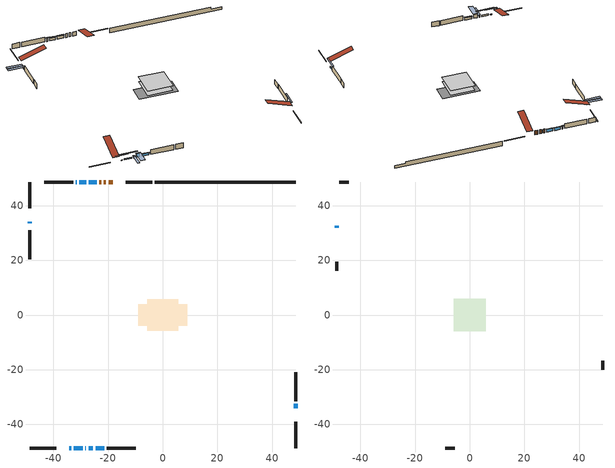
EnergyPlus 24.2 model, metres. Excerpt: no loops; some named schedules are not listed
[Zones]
conditioned space
 floor adiabatic (AdiabaticFloorConstruction): -5.69,-5.69 -5.69,5.69 5.69,5.69 5.69,-5.69 z0.61
 floor foundation (Slab1 construction): -8.92,-3.96 -8.92,3.96 8.92,3.96 8.92,-3.96 z-1.58
 wall outside (RimJoist1 construction): -3.83,48.61 -13.49,48.61 / -48.61,-48.61 -38.95,-48.61 / -48.61,48.61 -48.61,38.95 / 48.61,-48.61 48.61,-38.95 z0.61:0.91
 wall outside (AdiabaticWallConstruction 1): -18.36,48.61 -19.83,48.61 / -20.75,48.61 -21.63,48.61 / -22.55,48.61 -23.15,48.61 z0.61:2.64
 wall outside (AdiabaticWallConstruction): -48.61,34.09 -48.61,33.47 z0.61:1.53; 48.61,-34.08 48.61,-32.46 z0.61:1.27; -34.09,-48.61 -33.47,-48.61 z0.61:0.94; -32.54,-48.61 -29.29,-48.61 z0.61:1.32; -24.08,48.61 -26.98,48.61 z0.61:2.13; -27.9,48.61 -30.57,48.61 z0.61:2; -31.5,48.61 -31.85,48.61 z0.61:2.29; -28.36,-48.61 -28.05,-48.61 z0.61:1.47; -27.13,-48.61 -25.5,-48.61 z0.61:2.64; -24.57,-48.61 -21.31,-48.61 z0.61:1.75
 wall outside (Wall1 construction): -32.78,48.61 -43.34,48.61 / -20.38,-48.61 -9.82,-48.61 / -48.61,31.01 -48.61,20.45 / 48.61,-31.53 48.61,-20.97 z0.61:3.05
 wall foundation (FoundationWall1 construction): -2.9,48.61,-1.58 -2.9,48.61,0.61 43.46,48.61,0.61 43.46,48.61,-0.32 48.61,48.61,-0.32 48.61,48.61,-1.58
 window (WindowConstruction 6): -48.61,34.08 -48.61,33.47 z0.61:1.52
 window (WindowConstruction 7): 48.61,-34.08 48.61,-32.46 z0.61:1.27
 window (WindowConstruction 8): -34.08,-48.61 -33.47,-48.61 z0.61:0.93
 window (WindowConstruction 9): -32.54,-48.61 -29.29,-48.61 z0.61:1.32
 window (WindowConstruction): -24.08,48.61 -26.98,48.61 z0.61:2.13
 window (WindowConstruction 1): -27.9,48.61 -30.57,48.61 z0.61:2
 window (WindowConstruction 2): -31.5,48.61 -31.85,48.61 z0.61:2.29
 window (WindowConstruction 3): -28.36,-48.61 -28.06,-48.61 z0.61:1.47
 window (WindowConstruction 4): -27.13,-48.61 -25.5,-48.61 z0.61:2.64
 window (WindowConstruction 5): -24.57,-48.61 -21.31,-48.61 z0.61:1.75
 door (Door): -18.36,48.61 -19.82,48.61 z0.61:2.64
 door (Door 1): -20.75,48.61 -21.62,48.61 z0.61:2.64
 door (Door 2): -22.55,48.61 -23.15,48.61 z0.61:2.64
 ceiling adiabatic (AdiabaticFloorConstruction): 5.69,-5.69 5.69,5.69 -5.69,5.69 -5.69,-5.69 z0.61
attic - vented
 floor to conditioned space (Floor1 construction Reversed): -5.86,-5.86 -5.86,5.86 5.86,5.86 5.86,-5.86 z3.05
 wall outside (AdiabaticWallConstruction): -48.61,32.55 -48.61,31.93 z0.61:1.53
 wall outside (Wall2 construction): -44.27,48.61 -47.68,48.61 / -8.89,-48.61 -5.48,-48.61 / -48.61,19.52 -48.61,16.11 / 48.61,-20.05 48.61,-16.63 z0.61:3.05
 window (WindowConstruction 10): -48.61,32.55 -48.61,31.94 z0.61:1.52
 roof outside (Roof1 construction): -17.43,48.61,3.05 -17.43,37.19,6.85 -14.42,37.19,6.85 -14.42,48.61,3.05; -35.01,-48.61,3.05 -35.01,-37.19,6.85 -38.02,-37.19,6.85 -38.02,-48.61,3.05; -48.61,35.01,3.05 -37.19,35.01,6.85 -37.19,38.02,6.85 -48.61,38.02,3.05; 48.61,-35.01,3.05 37.19,-35.01,6.85 37.19,-38.02,6.85 48.61,-38.02,3.05
shading: -48.61,31.64 -48.61,32.84 -55.93,32.84 -55.93,31.64 z1.82; -48.61,33.18 -48.61,34.38 -55.93,34.38 -55.93,33.18 z1.82; 48.61,-29.82 48.61,-36.72 49.02,-36.72 49.02,-29.82 z3.91; -30.83,-48.61 -36.72,-48.61 -36.72,-49.02 -30.83,-49.02 z3.57; -26.65,-48.61 -35.18,-48.61 -35.18,-49.02 -26.65,-49.02 z3.96; -27.18,48.61 -23.88,48.61 -23.88,49.02 -27.18,49.02 z2.34; -30.77,48.61 -27.7,48.61 -27.7,49.02 -30.77,49.02 z2.2; -32.05,48.61 -31.3,48.61 -31.3,49.02 -32.05,49.02 z2.49; -27.76,-48.61 -28.66,-48.61 -28.66,-54.71 -27.76,-54.71 z1.77; -25.2,-48.61 -27.43,-48.61 -27.43,-54.71 -25.2,-54.71 z2.94; -21.11,-48.61 -24.77,-48.61 -24.77,-49.02 -21.11,-49.02 z1.95
[Building]
Building 1: Terrain=Suburbs
[Site:Location]
Broadview_SK: Latitude {deg}=50.37; Longitude {deg}=-102.57; Time Zone {hr}=-6; Elevation {m}=600; Keep Site Location Information=Yes
[Site:GroundTemperature:Shallow]
-3.1257, -5.68223, -5.88696, -4.67376, 0.196575, 5.04422, 9.24687, 11.9091, 12.1353, 9.97001, 5.87453, 1.17559
[Site:WaterMainsTemperature]
Calculation Method=Schedule; Temperature Schedule=mains temperature schedule
[Material] Roughness=Rough; Thermal Absorptance=0.9
Name | Thickness {m} | Conductivity {W/m-K} | Density {kg/m3} | Specific Heat {J/kg-K} | Solar Absorptance | Visible Absorptance
asphalt or fiberglass shingles | 0.00635 | 0.162714 | 1121.4 | 1465.45 | 0.84 | 0.84
ceiling loosefill ins | 0.254 | 0.0480833 | 16.02 | 1046.75 | 0.7 | 0.7
ceiling stud and cavity | 0.1397 | 0.10898 | 65.682 | 1177.47 | 0.7 | 0.7
concrete 4.0 in. | 0.1016 | 1.803125 | 2242.8 | 837.4 | 0.7 | 0.7
concrete 8.0 in. | 0.2032 | 1.803125 | 2242.8 | 837.4 | 0.7 | 0.7
door material | 0.04445 | 0.0451087 | 512.64 | 1214.23 | 0.7 | 0.7
door material 1 | 0.04445 | 0.188738 | 512.64 | 1214.23 | 0.7 | 0.7
exterior vertical ins | 0.0778269 | 0.029427 | 32.04 | 1214.23 | 0.7 | 0.7
floor covering | 0.0127 | 0.0433444 | 54.468 | 1339.84 | 0.6 | 0.6
floor rigid ins; wall rigid ins 1 | 0.512978 | 0.029427 | 32.04 | 1214.23 | 0.7 | 0.7
floor stud and cavity | 0.1397 | 1.75129 | 37.0049 | 1207.88 | 0.7 | 0.7
furniture material conditioned space 1 | 0.1524 | 0.115458 | 640.8 | 1214.23 | 0.6 | 0.6
gypsum board | 0.0127 | 0.160291 | 801 | 837.4 | 0.6 | 0.6
gypsum board 1 | 0.0127 | 0.160291 | 801 | 837.4 | 0.7 | 0.7
osb sheathing 0.5 in. | 0.0127 | 0.115458 | 512.64 | 1214.23 | 0.7 | 0.7
osb sheathing 0.75 in. | 0.01905 | 0.115458 | 512.64 | 1214.23 | 0.7 | 0.7
osb sheathing 2.0 in. | 0.0508 | 0.115458 | 512.64 | 1214.23 | 0.7 | 0.7
rim joist rigid ins | 0.051816 | 0.029427 | 32.04 | 1214.23 | 0.7 | 0.7
rim joist stud and cavity | 0.0508 | 0.0385396 | 125.044 | 1163.47 | 0.6 | 0.6
wall rigid ins | 0.103632 | 0.029427 | 32.04 | 1214.23 | 0.7 | 0.7
wall stud and cavity | 0.1397 | 0.255936 | 139.0536 | 1170.24 | 0.7 | 0.7
wall stud and cavity 1 | 0.0889 | 6.1454 | 50.32683 | 1063.81 | 0.6 | 0.6
wall stud and cavity 2 | 0.0889 | 0.380278 | 52.3479 | 1209.89 | 0.7 | 0.7
wall stud and cavity 3 | 0.0889 | 0.391764 | 83.0341 | 1211.67 | 0.7 | 0.7
wood siding | 0.0254 | 0.102417 | 544.68 | 1172.36 | 0.4 | 0.4
wood siding 1 | 0.00254 | 0.102417 | 544.68 | 1172.36 | 0.4 | 0.4
wood siding 2; wood siding 3; wood siding 4 | 0.0254 | 0.102417 | 544.68 | 1172.36 | 0.7 | 0.7
[WindowMaterial:SimpleGlazingSystem]
Name | U-Factor {W/m2-K} | Solar Heat Gain Coefficient
WindowMaterial | 2.12982 | 0.63
WindowMaterial 1 | 2.19682 | 0.6
WindowMaterial 2 | 3.03319 | 0.57
WindowMaterial 3 | 3.06442 | 0.52
WindowMaterial 4 | 2.14515 | 0.62
WindowMaterial 5 | 2.24281 | 0.59
WindowMaterial 6 | 4.55546 | 0.66
WindowMaterial 7 | 2.95142 | 0.64
WindowMaterial 8 | 3.068959 | 0.43
WindowMaterial 9 | 2.94518 | 0.64
[Construction]
AdiabaticFloorConstruction: floor stud and cavity, floor rigid ins, osb sheathing 0.75 in., floor covering
AdiabaticWallConstruction: wood siding 3, wall rigid ins 1, wall stud and cavity 2, gypsum board
AdiabaticWallConstruction 1: wood siding 4, wall rigid ins 1, wall stud and cavity 2, gypsum board
Door; Door 2: door material
Door 1: door material 1
Floor1 construction Reversed: gypsum board, ceiling stud and cavity, ceiling loosefill ins
FoundationWall1 construction: concrete 8.0 in., gypsum board 1
furniture construction conditioned space 1: furniture material conditioned space 1
PartitionWallConstruction: gypsum board, wall stud and cavity 3, gypsum board
RimJoist1 construction: wood siding 2, rim joist rigid ins, osb sheathing 2.0 in., rim joist stud and cavity
Roof1 construction: asphalt or fiberglass shingles
Slab1 construction: concrete 4.0 in.
Wall1 construction: wood siding, wall rigid ins, osb sheathing 0.5 in., wall stud and cavity, gypsum board
Wall2 construction: wood siding 1, wall stud and cavity 1
WindowConstruction: WindowMaterial
WindowConstruction 1: WindowMaterial 1
WindowConstruction 10; WindowConstruction 6: WindowMaterial 6
WindowConstruction 2: WindowMaterial 2
WindowConstruction 3: WindowMaterial 3
WindowConstruction 4: WindowMaterial 4
WindowConstruction 5: WindowMaterial 5
WindowConstruction 7: WindowMaterial 7
WindowConstruction 8: WindowMaterial 8
WindowConstruction 9: WindowMaterial 9
[Zone] Multiplier=1; Part of Total Floor Area=Yes
Name | Volume {m3}
attic - vented | 84.8475
conditioned space | 677.2
[Space]
Name | Zone | Volume {m3}
attic - vented 1 | attic - vented | 84.8475
conditioned space 1 | conditioned space | 677.2
[ZoneInfiltration:EffectiveLeakageArea]
infil attic - vented 1: Zone or Space=attic - vented 1; Schedule=Always On Discrete; Effective Air Leakage Area {cm2}=4848; Stack Coefficient=0.000434278; Wind Coefficient=1.408e-05
[ZoneMixing]
whole house fan mix: Zone or Space=attic - vented; Schedule=Always On Continuous; Design Flow Rate Calculation Method=Flow/Zone; Design Flow Rate {m3/s}=0; Source Zone or Space=conditioned space
[SurfaceProperty:ExposedFoundationPerimeter]
Slab1: Exposed Perimeter Calculation Method=TotalExposedPerimeter; Total Exposed Perimeter {m}=51.512
[InternalMass] Zone or ZoneList=conditioned space; Space or SpaceList=conditioned space 1
Name | Construction | Surface Area {m2}
furniture mass conditioned space 1 | furniture construction conditioned space 1 | 108.36
partition wall mass | PartitionWallConstruction | 270.9
[Lights]
interior lighting: Zone or ZoneList or Space or SpaceList=conditioned space 1; Schedule=interior lighting schedule; Design Level Calculation Method=LightingLevel; Lighting Level {W}=343.2; Return Air Fraction=0; Fraction Radiant=0.6; Fraction Visible=0.2; Fraction Replaceable=1
[People]
occupants: Zone or ZoneList or Space or SpaceList=conditioned space 1; Number of People Schedule=occupants schedule; Number of People Calculation Method=People; Number of People=3; Fraction Radiant=0.314171; Sensible Heat Fraction=0.56303; Activity Level Schedule=occupants activity schedule; Carbon Dioxide Generation Rate {m3/s-W}=0; Enable ASHRAE 55 Comfort Warnings=No; Mean Radiant Temperature Calculation Type=EnclosureAveraged
[ElectricEquipment] Zone or ZoneList or Space or SpaceList=conditioned space 1; Design Level Calculation Method=EquipmentLevel
Name | Schedule | Design Level {W} | Fraction Latent | Fraction Radiant | Fraction Lost
clothes dryer | clothes dryer schedule | 140.772 | 0.015 | 0.081 | 0.85
clothes washer | clothes washer schedule | 32.1985 | 0.03 | 0.162 | 0.7
cooking range | cooking range schedule | 215.147 | 0.08 | 0.432 | 0.2
dishwasher | dishwasher schedule | 66.8632 | 0.3 | 0.18 | 0.4
fridge | fridge schedule | 72.9452 | 0 | 0.6 | 0
mech vent house fan | mech vent house fan schedule | 15.3 | 0 | 0 | 1
mech vent house fan cfis | mech vent house fan cfis schedule | 0 | 0 | 0 | 0
misc plug loads | misc plug loads schedule | 494.7 | 0.045 | 0.513 | 0.1
whole house fan | Always On Discrete | 0 | 0 | 0 | 1
[OtherEquipment] Zone or ZoneList or Space or SpaceList=conditioned space 1; Design Level Calculation Method=EquipmentLevel
Name | Fuel Type | Schedule | Design Level {W} | Fraction Latent | Fraction Radiant | Fraction Lost
clothes dryer 1 | Electricity | clothes dryer schedule | 0 | 0.015 | 0.081 | 0.85
cooking range 1 | Electricity | cooking range schedule | 0 | 0.08 | 0.432 | 0.2
general water use latent | None | general water use schedule | 62.594 | 1 | 0 | 0
general water use sensible | None | general water use schedule | -61.6891 | 0 | 0.6 | 0
mech vent house fan latent load | None | Always On Discrete | 0 | 1 | 0 | 0
mech vent house fan sensible load | None | Always On Discrete | 0 | 0 | 0 | 0
water heater energy adjustment1 | Electricity | Always On Discrete | 0.01 | 0 | 0 | 1
[ZoneInfiltration:DesignFlowRate] Zone or ZoneList or Space or SpaceList=conditioned space 1; Schedule=Always On Discrete; Design Flow Rate Calculation Method=Flow/Zone; Design Flow Rate {m3/s}=0
infil flow; natural vent flow; whole house fan flow
[Foundation:Kiva]
Foundation Kiva 1: Initial Indoor Air Temperature {C}=21; Wall Height Above Grade {m}=0.609996; Wall Depth Below Slab {m}=0.2032; Custom Block Material Name 1=exterior vertical ins; Custom Block Depth 1 {m}=2.189988; Custom Block X Position 1 {m}=0.2159; Custom Block Z Position 1 {m}=0
[Foundation:Kiva:Settings]
Soil Conductivity {W/m-K}=0.849921; Soil Density {kg/m3}=1842.3; Soil Specific Heat {J/kg-K}=418.7; Ground Solar Absorptivity=0.9; Ground Thermal Absorptivity=0.9; Ground Surface Roughness {m}=0.03; Far-Field Width {m}=40; Deep-Ground Boundary Condition=ZeroFlux; Deep-Ground Depth {m}=40; Minimum Cell Dimension {m}=0.2; Maximum Cell Growth Coefficient=3; Simulation Timestep=Timestep
[Exterior:Lights]
exterior lighting: Schedule=exterior lighting schedule; Design Level {W}=75.6
[Schedule:Constant]
Name | Hourly Value
Always On Continuous; mech vent house fan schedule; mech vent house fan cfis schedule; Always On Discrete | 1
occupants activity schedule | 117.228
fridge schedule | 0
[Schedule:Day:Interval]
interior lighting schedule day: No, 01:00, 0.108182, 04:00, 0.0901515, 05:00, 0.0991667, 06:00, 0.162273, 07:00, 0.270455, 08:00, 0.342576, 10:00, 0.369621, 11:00, 0.351591, 12:00, 0.333561, 13:00, 0.324545, 14:00, 0.31553, 15:00, 0.333561, 16:00, 0.369621, 17:00, 0.450758, 18:00, 0.585985, 19:00, 0.775303, 20:00, 0.955606, 21:00, 0.991667, 22:00, 0.712197, 23:00, 0.360606, 24:00, 0.162273
interior lighting schedule default day: No, 24:00, 0
[Schedule:Week:Daily]
interior lighting schedule Week Rule - Jan1-Jan27: interior lighting schedule day, interior lighting schedule day, interior lighting schedule day, interior lighting schedule day, interior lighting schedule day, interior lighting schedule day, interior lighting schedule day, interior lighting schedule default day, interior lighting schedule default day, interior lighting schedule default day, interior lighting schedule default day, interior lighting schedule default day
interior lighting schedule Week Rule - Jan28-Feb3: interior lighting schedule day, interior lighting schedule day, interior lighting schedule day, interior lighting schedule day, interior lighting schedule day 1, interior lighting schedule day 1, interior lighting schedule day 1, interior lighting schedule default day, interior lighting schedule default day, interior lighting schedule default day, interior lighting schedule default day, interior lighting schedule default day
interior lighting schedule Week Rule - Feb4-Feb24: interior lighting schedule day 1, interior lighting schedule day 1, interior lighting schedule day 1, interior lighting schedule day 1, interior lighting schedule day 1, interior lighting schedule day 1, interior lighting schedule day 1, interior lighting schedule default day, interior lighting schedule default day, interior lighting schedule default day, interior lighting schedule default day, interior lighting schedule default day
interior lighting schedule Week Rule - Feb25-Mar3: interior lighting schedule day 1, interior lighting schedule day 1, interior lighting schedule day 1, interior lighting schedule day 1, interior lighting schedule day 2, interior lighting schedule day 2, interior lighting schedule day 2, interior lighting schedule default day, interior lighting schedule default day, interior lighting schedule default day, interior lighting schedule default day, interior lighting schedule default day
interior lighting schedule Week Rule - Mar4-Mar31: interior lighting schedule day 2, interior lighting schedule day 2, interior lighting schedule day 2, interior lighting schedule day 2, interior lighting schedule day 2, interior lighting schedule day 2, interior lighting schedule day 2, interior lighting schedule default day, interior lighting schedule default day, interior lighting schedule default day, interior lighting schedule default day, interior lighting schedule default day
interior lighting schedule Week Rule - Apr1-Apr28: interior lighting schedule day 3, interior lighting schedule day 3, interior lighting schedule day 3, interior lighting schedule day 3, interior lighting schedule day 3, interior lighting schedule day 3, interior lighting schedule day 3, interior lighting schedule default day, interior lighting schedule default day, interior lighting schedule default day, interior lighting schedule default day, interior lighting schedule default day
interior lighting schedule Week Rule - Apr29-May5: interior lighting schedule day 3, interior lighting schedule day 3, interior lighting schedule day 4, interior lighting schedule day 4, interior lighting schedule day 4, interior lighting schedule day 4, interior lighting schedule day 4, interior lighting schedule default day, interior lighting schedule default day, interior lighting schedule default day, interior lighting schedule default day, interior lighting schedule default day
interior lighting schedule Week Rule - May6-May26: interior lighting schedule day 4, interior lighting schedule day 4, interior lighting schedule day 4, interior lighting schedule day 4, interior lighting schedule day 4, interior lighting schedule day 4, interior lighting schedule day 4, interior lighting schedule default day, interior lighting schedule default day, interior lighting schedule default day, interior lighting schedule default day, interior lighting schedule default day
interior lighting schedule Week Rule - May27-Jun2: interior lighting schedule day 4, interior lighting schedule day 4, interior lighting schedule day 4, interior lighting schedule day 4, interior lighting schedule day 4, interior lighting schedule day 5, interior lighting schedule day 5, interior lighting schedule default day, interior lighting schedule default day, interior lighting schedule default day, interior lighting schedule default day, interior lighting schedule default day
interior lighting schedule Week Rule - Jun3-Jun30: interior lighting schedule day 5, interior lighting schedule day 5, interior lighting schedule day 5, interior lighting schedule day 5, interior lighting schedule day 5, interior lighting schedule day 5, interior lighting schedule day 5, interior lighting schedule default day, interior lighting schedule default day, interior lighting schedule default day, interior lighting schedule default day, interior lighting schedule default day
interior lighting schedule Week Rule - Jul1-Jul28: interior lighting schedule day 6, interior lighting schedule day 6, interior lighting schedule day 6, interior lighting schedule day 6, interior lighting schedule day 6, interior lighting schedule day 6, interior lighting schedule day 6, interior lighting schedule default day, interior lighting schedule default day, interior lighting schedule default day, interior lighting schedule default day, interior lighting schedule default day
interior lighting schedule Week Rule - Jul29-Aug4: interior lighting schedule day 6, interior lighting schedule day 6, interior lighting schedule day 6, interior lighting schedule day 7, interior lighting schedule day 7, interior lighting schedule day 7, interior lighting schedule day 7, interior lighting schedule default day, interior lighting schedule default day, interior lighting schedule default day, interior lighting schedule default day, interior lighting schedule default day
interior lighting schedule Week Rule - Aug5-Aug25: interior lighting schedule day 7, interior lighting schedule day 7, interior lighting schedule day 7, interior lighting schedule day 7, interior lighting schedule day 7, interior lighting schedule day 7, interior lighting schedule day 7, interior lighting schedule default day, interior lighting schedule default day, interior lighting schedule default day, interior lighting schedule default day, interior lighting schedule default day
interior lighting schedule Week Rule - Aug26-Sep1: interior lighting schedule day 7, interior lighting schedule day 7, interior lighting schedule day 7, interior lighting schedule day 7, interior lighting schedule day 7, interior lighting schedule day 7, interior lighting schedule day 8, interior lighting schedule default day, interior lighting schedule default day, interior lighting schedule default day, interior lighting schedule default day, interior lighting schedule default day
interior lighting schedule Week Rule - Sep2-Sep29: interior lighting schedule day 8, interior lighting schedule day 8, interior lighting schedule day 8, interior lighting schedule day 8, interior lighting schedule day 8, interior lighting schedule day 8, interior lighting schedule day 8, interior lighting schedule default day, interior lighting schedule default day, interior lighting schedule default day, interior lighting schedule default day, interior lighting schedule default day
interior lighting schedule Week Rule - Sep30-Oct6: interior lighting schedule day 8, interior lighting schedule day 9, interior lighting schedule day 9, interior lighting schedule day 9, interior lighting schedule day 9, interior lighting schedule day 9, interior lighting schedule day 9, interior lighting schedule default day, interior lighting schedule default day, interior lighting schedule default day, interior lighting schedule default day, interior lighting schedule default day
interior lighting schedule Week Rule - Oct7-Oct27: interior lighting schedule day 9, interior lighting schedule day 9, interior lighting schedule day 9, interior lighting schedule day 9, interior lighting schedule day 9, interior lighting schedule day 9, interior lighting schedule day 9, interior lighting schedule default day, interior lighting schedule default day, interior lighting schedule default day, interior lighting schedule default day, interior lighting schedule default day
interior lighting schedule Week Rule - Oct28-Nov3: interior lighting schedule day 9, interior lighting schedule day 9, interior lighting schedule day 9, interior lighting schedule day 9, interior lighting schedule day 10, interior lighting schedule day 10, interior lighting schedule day 10, interior lighting schedule default day, interior lighting schedule default day, interior lighting schedule default day, interior lighting schedule default day, interior lighting schedule default day
interior lighting schedule Week Rule - Nov4-Nov24: interior lighting schedule day 10, interior lighting schedule day 10, interior lighting schedule day 10, interior lighting schedule day 10, interior lighting schedule day 10, interior lighting schedule day 10, interior lighting schedule day 10, interior lighting schedule default day, interior lighting schedule default day, interior lighting schedule default day, interior lighting schedule default day, interior lighting schedule default day
interior lighting schedule Week Rule - Nov25-Dec1: interior lighting schedule day 10, interior lighting schedule day 10, interior lighting schedule day 10, interior lighting schedule day 10, interior lighting schedule day 10, interior lighting schedule day 10, interior lighting schedule day 11, interior lighting schedule default day, interior lighting schedule default day, interior lighting schedule default day, interior lighting schedule default day, interior lighting schedule default day
interior lighting schedule Week Rule - Dec2-Dec31: interior lighting schedule day 11, interior lighting schedule day 11, interior lighting schedule day 11, interior lighting schedule day 11, interior lighting schedule day 11, interior lighting schedule day 11, interior lighting schedule day 11, interior lighting schedule default day, interior lighting schedule default day, interior lighting schedule default day, interior lighting schedule default day, interior lighting schedule default day
occupants schedule Week Rule - Jan1-Dec31: occupants schedule day, occupants schedule day, occupants schedule day, occupants schedule day, occupants schedule day, occupants schedule day, occupants schedule day, occupants schedule default day, occupants schedule default day, occupants schedule default day, occupants schedule default day, occupants schedule default day
clothes dryer schedule Week Rule - Jan1-Dec31: clothes dryer schedule day, clothes dryer schedule day, clothes dryer schedule day, clothes dryer schedule day, clothes dryer schedule day, clothes dryer schedule day, clothes dryer schedule day, clothes dryer schedule default day, clothes dryer schedule default day, clothes dryer schedule default day, clothes dryer schedule default day, clothes dryer schedule default day
clothes washer schedule Week Rule - Jan1-Dec31: clothes washer schedule day, clothes washer schedule day, clothes washer schedule day, clothes washer schedule day, clothes washer schedule day, clothes washer schedule day, clothes washer schedule day, clothes washer schedule default day, clothes washer schedule default day, clothes washer schedule default day, clothes washer schedule default day, clothes washer schedule default day
cooking range schedule Week Rule - Jan1-Dec31: cooking range schedule day, cooking range schedule day, cooking range schedule day, cooking range schedule day, cooking range schedule day, cooking range schedule day, cooking range schedule day, cooking range schedule default day, cooking range schedule default day, cooking range schedule default day, cooking range schedule default day, cooking range schedule default day
dishwasher schedule Week Rule - Jan1-Dec31: dishwasher schedule day, dishwasher schedule day, dishwasher schedule day, dishwasher schedule day, dishwasher schedule day, dishwasher schedule day, dishwasher schedule day, dishwasher schedule default day, dishwasher schedule default day, dishwasher schedule default day, dishwasher schedule default day, dishwasher schedule default day
misc plug loads schedule Week Rule - Jan1-Dec31: misc plug loads schedule day, misc plug loads schedule day, misc plug loads schedule day, misc plug loads schedule day, misc plug loads schedule day, misc plug loads schedule day, misc plug loads schedule day, misc plug loads schedule default day, misc plug loads schedule default day, misc plug loads schedule default day, misc plug loads schedule default day, misc plug loads schedule default day
general water use schedule Week Rule - Jan1-Dec31: general water use schedule day, general water use schedule day, general water use schedule day, general water use schedule day, general water use schedule day, general water use schedule day, general water use schedule day, general water use schedule default day, general water use schedule default day, general water use schedule default day, general water use schedule default day, general water use schedule default day
exterior lighting schedule Week Rule - Jan1-Jan27: exterior lighting schedule day, exterior lighting schedule day, exterior lighting schedule day, exterior lighting schedule day, exterior lighting schedule day, exterior lighting schedule day, exterior lighting schedule day, exterior lighting schedule default day, exterior lighting schedule default day, exterior lighting schedule default day, exterior lighting schedule default day, exterior lighting schedule default day
exterior lighting schedule Week Rule - Jan28-Feb3: exterior lighting schedule day, exterior lighting schedule day, exterior lighting schedule day, exterior lighting schedule day, exterior lighting schedule day 1, exterior lighting schedule day 1, exterior lighting schedule day 1, exterior lighting schedule default day, exterior lighting schedule default day, exterior lighting schedule default day, exterior lighting schedule default day, exterior lighting schedule default day
exterior lighting schedule Week Rule - Feb4-Feb24: exterior lighting schedule day 1, exterior lighting schedule day 1, exterior lighting schedule day 1, exterior lighting schedule day 1, exterior lighting schedule day 1, exterior lighting schedule day 1, exterior lighting schedule day 1, exterior lighting schedule default day, exterior lighting schedule default day, exterior lighting schedule default day, exterior lighting schedule default day, exterior lighting schedule default day
exterior lighting schedule Week Rule - Feb25-Mar3: exterior lighting schedule day 1, exterior lighting schedule day 1, exterior lighting schedule day 1, exterior lighting schedule day 1, exterior lighting schedule day 2, exterior lighting schedule day 2, exterior lighting schedule day 2, exterior lighting schedule default day, exterior lighting schedule default day, exterior lighting schedule default day, exterior lighting schedule default day, exterior lighting schedule default day
exterior lighting schedule Week Rule - Mar4-Mar31: exterior lighting schedule day 2, exterior lighting schedule day 2, exterior lighting schedule day 2, exterior lighting schedule day 2, exterior lighting schedule day 2, exterior lighting schedule day 2, exterior lighting schedule day 2, exterior lighting schedule default day, exterior lighting schedule default day, exterior lighting schedule default day, exterior lighting schedule default day, exterior lighting schedule default day
exterior lighting schedule Week Rule - Apr1-Apr28: exterior lighting schedule day 3, exterior lighting schedule day 3, exterior lighting schedule day 3, exterior lighting schedule day 3, exterior lighting schedule day 3, exterior lighting schedule day 3, exterior lighting schedule day 3, exterior lighting schedule default day, exterior lighting schedule default day, exterior lighting schedule default day, exterior lighting schedule default day, exterior lighting schedule default day
exterior lighting schedule Week Rule - Apr29-May5: exterior lighting schedule day 3, exterior lighting schedule day 3, exterior lighting schedule day 4, exterior lighting schedule day 4, exterior lighting schedule day 4, exterior lighting schedule day 4, exterior lighting schedule day 4, exterior lighting schedule default day, exterior lighting schedule default day, exterior lighting schedule default day, exterior lighting schedule default day, exterior lighting schedule default day
exterior lighting schedule Week Rule - May6-May26: exterior lighting schedule day 4, exterior lighting schedule day 4, exterior lighting schedule day 4, exterior lighting schedule day 4, exterior lighting schedule day 4, exterior lighting schedule day 4, exterior lighting schedule day 4, exterior lighting schedule default day, exterior lighting schedule default day, exterior lighting schedule default day, exterior lighting schedule default day, exterior lighting schedule default day
exterior lighting schedule Week Rule - May27-Jun2: exterior lighting schedule day 4, exterior lighting schedule day 4, exterior lighting schedule day 4, exterior lighting schedule day 4, exterior lighting schedule day 4, exterior lighting schedule day 5, exterior lighting schedule day 5, exterior lighting schedule default day, exterior lighting schedule default day, exterior lighting schedule default day, exterior lighting schedule default day, exterior lighting schedule default day
exterior lighting schedule Week Rule - Jun3-Jun30: exterior lighting schedule day 5, exterior lighting schedule day 5, exterior lighting schedule day 5, exterior lighting schedule day 5, exterior lighting schedule day 5, exterior lighting schedule day 5, exterior lighting schedule day 5, exterior lighting schedule default day, exterior lighting schedule default day, exterior lighting schedule default day, exterior lighting schedule default day, exterior lighting schedule default day
exterior lighting schedule Week Rule - Jul1-Jul28: exterior lighting schedule day 6, exterior lighting schedule day 6, exterior lighting schedule day 6, exterior lighting schedule day 6, exterior lighting schedule day 6, exterior lighting schedule day 6, exterior lighting schedule day 6, exterior lighting schedule default day, exterior lighting schedule default day, exterior lighting schedule default day, exterior lighting schedule default day, exterior lighting schedule default day
exterior lighting schedule Week Rule - Jul29-Aug4: exterior lighting schedule day 6, exterior lighting schedule day 6, exterior lighting schedule day 6, exterior lighting schedule day 7, exterior lighting schedule day 7, exterior lighting schedule day 7, exterior lighting schedule day 7, exterior lighting schedule default day, exterior lighting schedule default day, exterior lighting schedule default day, exterior lighting schedule default day, exterior lighting schedule default day
exterior lighting schedule Week Rule - Aug5-Aug25: exterior lighting schedule day 7, exterior lighting schedule day 7, exterior lighting schedule day 7, exterior lighting schedule day 7, exterior lighting schedule day 7, exterior lighting schedule day 7, exterior lighting schedule day 7, exterior lighting schedule default day, exterior lighting schedule default day, exterior lighting schedule default day, exterior lighting schedule default day, exterior lighting schedule default day
exterior lighting schedule Week Rule - Aug26-Sep1: exterior lighting schedule day 7, exterior lighting schedule day 7, exterior lighting schedule day 7, exterior lighting schedule day 7, exterior lighting schedule day 7, exterior lighting schedule day 7, exterior lighting schedule day 8, exterior lighting schedule default day, exterior lighting schedule default day, exterior lighting schedule default day, exterior lighting schedule default day, exterior lighting schedule default day
exterior lighting schedule Week Rule - Sep2-Sep29: exterior lighting schedule day 8, exterior lighting schedule day 8, exterior lighting schedule day 8, exterior lighting schedule day 8, exterior lighting schedule day 8, exterior lighting schedule day 8, exterior lighting schedule day 8, exterior lighting schedule default day, exterior lighting schedule default day, exterior lighting schedule default day, exterior lighting schedule default day, exterior lighting schedule default day
exterior lighting schedule Week Rule - Sep30-Oct6: exterior lighting schedule day 8, exterior lighting schedule day 9, exterior lighting schedule day 9, exterior lighting schedule day 9, exterior lighting schedule day 9, exterior lighting schedule day 9, exterior lighting schedule day 9, exterior lighting schedule default day, exterior lighting schedule default day, exterior lighting schedule default day, exterior lighting schedule default day, exterior lighting schedule default day
exterior lighting schedule Week Rule - Oct7-Oct27: exterior lighting schedule day 9, exterior lighting schedule day 9, exterior lighting schedule day 9, exterior lighting schedule day 9, exterior lighting schedule day 9, exterior lighting schedule day 9, exterior lighting schedule day 9, exterior lighting schedule default day, exterior lighting schedule default day, exterior lighting schedule default day, exterior lighting schedule default day, exterior lighting schedule default day
exterior lighting schedule Week Rule - Oct28-Nov3: exterior lighting schedule day 9, exterior lighting schedule day 9, exterior lighting schedule day 9, exterior lighting schedule day 9, exterior lighting schedule day 10, exterior lighting schedule day 10, exterior lighting schedule day 10, exterior lighting schedule default day, exterior lighting schedule default day, exterior lighting schedule default day, exterior lighting schedule default day, exterior lighting schedule default day
exterior lighting schedule Week Rule - Nov4-Nov24: exterior lighting schedule day 10, exterior lighting schedule day 10, exterior lighting schedule day 10, exterior lighting schedule day 10, exterior lighting schedule day 10, exterior lighting schedule day 10, exterior lighting schedule day 10, exterior lighting schedule default day, exterior lighting schedule default day, exterior lighting schedule default day, exterior lighting schedule default day, exterior lighting schedule default day
exterior lighting schedule Week Rule - Nov25-Dec1: exterior lighting schedule day 10, exterior lighting schedule day 10, exterior lighting schedule day 10, exterior lighting schedule day 10, exterior lighting schedule day 10, exterior lighting schedule day 10, exterior lighting schedule day 11, exterior lighting schedule default day, exterior lighting schedule default day, exterior lighting schedule default day, exterior lighting schedule default day, exterior lighting schedule default day
exterior lighting schedule Week Rule - Dec2-Dec31: exterior lighting schedule day 11, exterior lighting schedule day 11, exterior lighting schedule day 11, exterior lighting schedule day 11, exterior lighting schedule day 11, exterior lighting schedule day 11, exterior lighting schedule day 11, exterior lighting schedule default day, exterior lighting schedule default day, exterior lighting schedule default day, exterior lighting schedule default day, exterior lighting schedule default day
[Schedule:Year]
interior lighting schedule: interior lighting schedule Week Rule - Jan1-Jan27, 1, 1, 1, 27, interior lighting schedule Week Rule - Jan28-Feb3, 1, 28, 2, 3, interior lighting schedule Week Rule - Feb4-Feb24, 2, 4, 2, 24, interior lighting schedule Week Rule - Feb25-Mar3, 2, 25, 3, 3, interior lighting schedule Week Rule - Mar4-Mar31, 3, 4, 3, 31, interior lighting schedule Week Rule - Apr1-Apr28, 4, 1, 4, 28, interior lighting schedule Week Rule - Apr29-May5, 4, 29, 5, 5, interior lighting schedule Week Rule - May6-May26, 5, 6, 5, 26, interior lighting schedule Week Rule - May27-Jun2, 5, 27, 6, 2, interior lighting schedule Week Rule - Jun3-Jun30, 6, 3, 6, 30, interior lighting schedule Week Rule - Jul1-Jul28, 7, 1, 7, 28, interior lighting schedule Week Rule - Jul29-Aug4, 7, 29, 8, 4, interior lighting schedule Week Rule - Aug5-Aug25, 8, 5, 8, 25, interior lighting schedule Week Rule - Aug26-Sep1, 8, 26, 9, 1, interior lighting schedule Week Rule - Sep2-Sep29, 9, 2, 9, 29, interior lighting schedule Week Rule - Sep30-Oct6, 9, 30, 10, 6, interior lighting schedule Week Rule - Oct7-Oct27, 10, 7, 10, 27, interior lighting schedule Week Rule - Oct28-Nov3, 10, 28, 11, 3, interior lighting schedule Week Rule - Nov4-Nov24, 11, 4, 11, 24, interior lighting schedule Week Rule - Nov25-Dec1, 11, 25, 12, 1, interior lighting schedule Week Rule - Dec2-Dec31, 12, 2, 12, 31
occupants schedule: occupants schedule Week Rule - Jan1-Dec31, 1, 1, 12, 31
clothes dryer schedule: clothes dryer schedule Week Rule - Jan1-Dec31, 1, 1, 12, 31
clothes washer schedule: clothes washer schedule Week Rule - Jan1-Dec31, 1, 1, 12, 31
cooking range schedule: cooking range schedule Week Rule - Jan1-Dec31, 1, 1, 12, 31
dishwasher schedule: dishwasher schedule Week Rule - Jan1-Dec31, 1, 1, 12, 31
misc plug loads schedule: misc plug loads schedule Week Rule - Jan1-Dec31, 1, 1, 12, 31
general water use schedule: general water use schedule Week Rule - Jan1-Dec31, 1, 1, 12, 31
exterior lighting schedule: exterior lighting schedule Week Rule - Jan1-Jan27, 1, 1, 1, 27, exterior lighting schedule Week Rule - Jan28-Feb3, 1, 28, 2, 3, exterior lighting schedule Week Rule - Feb4-Feb24, 2, 4, 2, 24, exterior lighting schedule Week Rule - Feb25-Mar3, 2, 25, 3, 3, exterior lighting schedule Week Rule - Mar4-Mar31, 3, 4, 3, 31, exterior lighting schedule Week Rule - Apr1-Apr28, 4, 1, 4, 28, exterior lighting schedule Week Rule - Apr29-May5, 4, 29, 5, 5, exterior lighting schedule Week Rule - May6-May26, 5, 6, 5, 26, exterior lighting schedule Week Rule - May27-Jun2, 5, 27, 6, 2, exterior lighting schedule Week Rule - Jun3-Jun30, 6, 3, 6, 30, exterior lighting schedule Week Rule - Jul1-Jul28, 7, 1, 7, 28, exterior lighting schedule Week Rule - Jul29-Aug4, 7, 29, 8, 4, exterior lighting schedule Week Rule - Aug5-Aug25, 8, 5, 8, 25, exterior lighting schedule Week Rule - Aug26-Sep1, 8, 26, 9, 1, exterior lighting schedule Week Rule - Sep2-Sep29, 9, 2, 9, 29, exterior lighting schedule Week Rule - Sep30-Oct6, 9, 30, 10, 6, exterior lighting schedule Week Rule - Oct7-Oct27, 10, 7, 10, 27, exterior lighting schedule Week Rule - Oct28-Nov3, 10, 28, 11, 3, exterior lighting schedule Week Rule - Nov4-Nov24, 11, 4, 11, 24, exterior lighting schedule Week Rule - Nov25-Dec1, 11, 25, 12, 1, exterior lighting schedule Week Rule - Dec2-Dec31, 12, 2, 12, 31
[Schedule:Compact]
mains temperature schedule: Through: 01/01, For: AllDays, Until: 24:00, 3.09333, Through: 01/02, For: AllDays, Until: 24:00, 3.01556, Through: 01/03, For: AllDays, Until: 24:00, 2.93833, Through: 01/04, For: AllDays, Until: 24:00, 2.86278, Through: 01/05, For: AllDays, Until: 24:00, 2.78778, Through: 01/06, For: AllDays, Until: 24:00, 2.71389, Through: 01/07, For: AllDays, Until: 24:00, 2.64111, Through: 01/08, For: AllDays, Until: 24:00, 2.56889, Through: 01/09, For: AllDays, Until: 24:00, 2.49833, Through: 01/10, For: AllDays, Until: 24:00, 2.42889, Through: 01/11, For: AllDays, Until: 24:00, 2.36056, Through: 01/12, For: AllDays, Until: 24:00, 2.29333, Through: 01/13, For: AllDays, Until: 24:00, 2.22722, Through: 01/14, For: AllDays, Until: 24:00, 2.16222, Through: 01/15, For: AllDays, Until: 24:00, 2.09889, Through: 01/16, For: AllDays, Until: 24:00, 2.03611, Through: 01/17, For: AllDays, Until: 24:00, 1.975, Through: 01/18, For: AllDays, Until: 24:00, 1.91556, Through: 01/19, For: AllDays, Until: 24:00, 1.85667, Through: 01/20, For: AllDays, Until: 24:00, 1.79944, Through: 01/21, For: AllDays, Until: 24:00, 1.74389, Through: 01/22, For: AllDays, Until: 24:00, 1.68889, Through: 01/23, For: AllDays, Until: 24:00, 1.63611, Through: 01/24, For: AllDays, Until: 24:00, 1.58389, Through: 01/25, For: AllDays, Until: 24:00, 1.53389, Through: 01/26, For: AllDays, Until: 24:00, 1.485, Through: 01/27, For: AllDays, Until: 24:00, 1.43722, Through: 01/28, For: AllDays, Until: 24:00, 1.39111, Through: 01/29, For: AllDays, Until: 24:00, 1.34611, Through: 01/30, For: AllDays, Until: 24:00, 1.30333, Through: 01/31, For: AllDays, Until: 24:00, 1.26167, Through: 02/01, For: AllDays, Until: 24:00, 1.22111, Through: 02/02, For: AllDays, Until: 24:00, 1.18222, Through: 02/03, For: AllDays, Until: 24:00, 1.145, Through: 02/04, For: AllDays, Until: 24:00, 1.10944, Through: 02/05, For: AllDays, Until: 24:00, 1.07556, Through: 02/06, For: AllDays, Until: 24:00, 1.04278, Through: 02/07, For: AllDays, Until: 24:00, 1.01167, Through: 02/08, For: AllDays, Until: 24:00, 0.982222, Through: 02/09, For: AllDays, Until: 24:00, 0.954444, Through: 02/10, For: AllDays, Until: 24:00, 0.927778, Through: 02/11, For: AllDays, Until: 24:00, 0.903333, Through: 02/12, For: AllDays, Until: 24:00, 0.88, Through: 02/13, For: AllDays, Until: 24:00, 0.858889, Through: 02/14, For: AllDays, Until: 24:00, 0.838889, Through: 02/15, For: AllDays, Until: 24:00, 0.820556, Through: 02/16, For: AllDays, Until: 24:00, 0.803889, Through: 02/17, For: AllDays, Until: 24:00, 0.788889, Through: 02/18, For: AllDays, Until: 24:00, 0.775, Through: 02/19, For: AllDays, Until: 24:00, 0.763333, Through: 02/20, For: AllDays, Until: 24:00, 0.753333, Through: 02/21, For: AllDays, Until: 24:00, 0.745, Through: 02/22, For: AllDays, Until: 24:00, 0.737778, Through: 02/23, For: AllDays, Until: 24:00, 0.732778, Through: 02/24, For: AllDays, Until: 24:00, 0.728889, Through: 02/25, For: AllDays, Until: 24:00, 0.727222, Through: 02/26, For: AllDays, Until: 24:00, 0.727222, Through: 02/27, For: AllDays, Until: 24:00, 0.728333, Through: 02/28, For: AllDays, Until: 24:00, 0.731667, Through: 03/01, For: AllDays, Until: 24:00, 0.736111, Through: 03/02, For: AllDays, Until: 24:00, 0.742222, Through: 03/03, For: AllDays, Until: 24:00, 0.750556, Through: 03/04, For: AllDays, Until: 24:00, 0.76, Through: 03/05, For: AllDays, Until: 24:00, 0.771111, Through: 03/06, For: AllDays, Until: 24:00, 0.783889, Through: 03/07, For: AllDays, Until: 24:00, 0.798889, Through: 03/08, For: AllDays, Until: 24:00, 0.815, Through: 03/09, For: AllDays, Until: 24:00, 0.832778, Through: 03/10, For: AllDays, Until: 24:00, 0.852222, Through: 03/11, For: AllDays, Until: 24:00, 0.872778, Through: 03/12, For: AllDays, Until: 24:00, 0.895556, Through: 03/13, For: AllDays, Until: 24:00, 0.92, Through: 03/14, For: AllDays, Until: 24:00, 0.945556, Through: 03/15, For: AllDays, Until: 24:00, 0.972778, Through: 03/16, For: AllDays, Until: 24:00, 1.00222, Through: 03/17, For: AllDays, Until: 24:00, 1.03278, Through: 03/18, For: AllDays, Until: 24:00, 1.06444, Through: 03/19, For: AllDays, Until: 24:00, 1.09833, Through: 03/20, For: AllDays, Until: 24:00, 1.13333, Through: 03/21, For: AllDays, Until: 24:00, 1.17, Through: 03/22, For: AllDays, Until: 24:00, 1.20833, Through: 03/23, For: AllDays, Until: 24:00, 1.24833, Through: 03/24, For: AllDays, Until: 24:00, 1.28944, Through: 03/25, For: AllDays, Until: 24:00, 1.33222, Through: 03/26, For: AllDays, Until: 24:00, 1.37611, Through: 03/27, For: AllDays, Until: 24:00, 1.42222, Through: 03/28, For: AllDays, Until: 24:00, 1.46889, Through: 03/29, For: AllDays, Until: 24:00, 1.51778, Through: 03/30, For: AllDays, Until: 24:00, 1.56778, Through: 03/31, For: AllDays, Until: 24:00, 1.61889, Through: 04/01, For: AllDays, Until: 24:00, 1.67167, Through: 04/02, For: AllDays, Until: 24:00, 1.72556, Through: 04/03, For: AllDays, Until: 24:00, 1.78111, Through: 04/04, For: AllDays, Until: 24:00, 1.83778, Through: 04/05, For: AllDays, Until: 24:00, 1.89611, Through: 04/06, For: AllDays, Until: 24:00, 1.95556, Through: 04/07, For: AllDays, Until: 24:00, 2.01611, Through: 04/08, For: AllDays, Until: 24:00, 2.07833, Through: 04/09, For: AllDays, Until: 24:00, 2.14167, Through: 04/10, For: AllDays, Until: 24:00, 2.20611, Through: 04/11, For: AllDays, Until: 24:00, 2.27167, Through: 04/12, For: AllDays, Until: 24:00, 2.33833, Through: 04/13, For: AllDays, Until: 24:00, 2.40667, Through: 04/14, For: AllDays, Until: 24:00, 2.47556, Through: 04/15, For: AllDays, Until: 24:00, 2.54611, Through: 04/16, For: AllDays, Until: 24:00, 2.61722, Through: 04/17, For: AllDays, Until: 24:00, 2.69, Through: 04/18, For: AllDays, Until: 24:00, 2.76333, Through: 04/19, For: AllDays, Until: 24:00, 2.83833, Through: 04/20, For: AllDays, Until: 24:00, 2.91389, Through: 04/21, For: AllDays, Until: 24:00, 2.99056, Through: 04/22, For: AllDays, Until: 24:00, 3.06833, Through: 04/23, For: AllDays, Until: 24:00, 3.14667, Through: 04/24, For: AllDays, Until: 24:00, 3.22611, Through: 04/25, For: AllDays, Until: 24:00, 3.30667, Through: 04/26, For: AllDays, Until: 24:00, 3.38778, Through: 04/27, For: AllDays, Until: 24:00, 3.47, Through: 04/28, For: AllDays, Until: 24:00, 3.55333, Through: 04/29, For: AllDays, Until: 24:00, 3.63722, Through: 04/30, For: AllDays, Until: 24:00, 3.72167, Through: 05/01, For: AllDays, Until: 24:00, 3.80722, Through: 05/02, For: AllDays, Until: 24:00, 3.89333, Through: 05/03, For: AllDays, Until: 24:00, 3.98, Through: 05/04, For: AllDays, Until: 24:00, 4.06778, Through: 05/05, For: AllDays, Until: 24:00, 4.15556, Through: 05/06, For: AllDays, Until: 24:00, 4.24444, Through: 05/07, For: AllDays, Until: 24:00, 4.33389, Through: 05/08, For: AllDays, Until: 24:00, 4.42389, Through: 05/09, For: AllDays, Until: 24:00, 4.51444, Through: 05/10, For: AllDays, Until: 24:00, 4.60556, Through: 05/11, For: AllDays, Until: 24:00, 4.69722, Through: 05/12, For: AllDays, Until: 24:00, 4.78944, Through: 05/13, For: AllDays, Until: 24:00, 4.88167, Through: 05/14, For: AllDays, Until: 24:00, 4.975, Through: 05/15, For: AllDays, Until: 24:00, 5.06833, Through: 05/16, For: AllDays, Until: 24:00, 5.16167, Through: 05/17, For: AllDays, Until: 24:00, 5.25611, Through: 05/18, For: AllDays, Until: 24:00, 5.35, Through: 05/19, For: AllDays, Until: 24:00, 5.445, Through: 05/20, For: AllDays, Until: 24:00, 5.53944, Through: 05/21, For: AllDays, Until: 24:00, 5.635, Through: 05/22, For: AllDays, Until: 24:00, 5.73, Through: 05/23, For: AllDays, Until: 24:00, 5.82556, Through: 05/24, For: AllDays, Until: 24:00, 5.92111, Through: 05/25, For: AllDays, Until: 24:00, 6.01667, Through: 05/26, For: AllDays, Until: 24:00, 6.11278, Through: 05/27, For: AllDays, Until: 24:00, 6.20833, Through: 05/28, For: AllDays, Until: 24:00, 6.30444, Through: 05/29, For: AllDays, Until: 24:00, 6.4, Through: 05/30, For: AllDays, Until: 24:00, 6.49611, Through: 05/31, For: AllDays, Until: 24:00, 6.59167, Through: 06/01, For: AllDays, Until: 24:00, 6.68778, Through: 06/02, For: AllDays, Until: 24:00, 6.78333, Through: 06/03, For: AllDays, Until: 24:00, 6.87889, Through: 06/04, For: AllDays, Until: 24:00, 6.97389, Through: 06/05, For: AllDays, Until: 24:00, 7.06889, Through: 06/06, For: AllDays, Until: 24:00, 7.16389, Through: 06/07, For: AllDays, Until: 24:00, 7.25833, Through: 06/08, For: AllDays, Until: 24:00, 7.35278, Through: 06/09, For: AllDays, Until: 24:00, 7.44667, Through: 06/10, For: AllDays, Until: 24:00, 7.54056, Through: 06/11, For: AllDays, Until: 24:00, 7.63389, Through: 06/12, For: AllDays, Until: 24:00, 7.72667, Through: 06/13, For: AllDays, Until: 24:00, 7.81889, Through: 06/14, For: AllDays, Until: 24:00, 7.91111, Through: 06/15, For: AllDays, Until: 24:00, 8.00278, Through: 06/16, For: AllDays, Until: 24:00, 8.09333, Through: 06/17, For: AllDays, Until: 24:00, 8.18389, Through: 06/18, For: AllDays, Until: 24:00, 8.27389, Through: 06/19, For: AllDays, Until: 24:00, 8.36333, Through: 06/20, For: AllDays, Until: 24:00, 8.45222, Through: 06/21, For: AllDays, Until: 24:00, 8.54, Through: 06/22, For: AllDays, Until: 24:00, 8.62778, Through: 06/23, For: AllDays, Until: 24:00, 8.71444, Through: 06/24, For: AllDays, Until: 24:00, 8.80056, Through: 06/25, For: AllDays, Until: 24:00, 8.88556, Through: 06/26, For: AllDays, Until: 24:00, 8.97056, Through: 06/27, For: AllDays, Until: 24:00, 9.05389, Through: 06/28, For: AllDays, Until: 24:00, 9.13722, Through: 06/29, For: AllDays, Until: 24:00, 9.21889, Through: 06/30, For: AllDays, Until: 24:00, 9.30056, Through: 07/01, For: AllDays, Until: 24:00, 9.38056, Through: 07/02, For: AllDays, Until: 24:00, 9.46, Through: 07/03, For: AllDays, Until: 24:00, 9.53833, Through: 07/04, For: AllDays, Until: 24:00, 9.61611, Through: 07/05, For: AllDays, Until: 24:00, 9.69278, Through: 07/06, For: AllDays, Until: 24:00, 9.76833, Through: 07/07, For: AllDays, Until: 24:00, 9.84278, Through: 07/08, For: AllDays, Until: 24:00, 9.91611, Through: 07/09, For: AllDays, Until: 24:00, 9.98833, Through: 07/10, For: AllDays, Until: 24:00, 10.06, Through: 07/11, For: AllDays, Until: 24:00, 10.13, Through: 07/12, For: AllDays, Until: 24:00, 10.1989, Through: 07/13, For: AllDays, Until: 24:00, 10.2667, Through: 07/14, For: AllDays, Until: 24:00, 10.3339, Through: 07/15, For: AllDays, Until: 24:00, 10.3989, Through: 07/16, For: AllDays, Until: 24:00, 10.4633, Through: 07/17, For: AllDays, Until: 24:00, 10.5267, Through: 07/18, For: AllDays, Until: 24:00, 10.5883, Through: 07/19, For: AllDays, Until: 24:00, 10.6489, Through: 07/20, For: AllDays, Until: 24:00, 10.7083, Through: 07/21, For: AllDays, Until: 24:00, 10.7661, Through: 07/22, For: AllDays, Until: 24:00, 10.8228, Through: 07/23, For: AllDays, Until: 24:00, 10.8778, Through: 07/24, For: AllDays, Until: 24:00, 10.9322, Through: 07/25, For: AllDays, Until: 24:00, 10.9844, Through: 07/26, For: AllDays, Until: 24:00, 11.0356, Through: 07/27, For: AllDays, Until: 24:00, 11.0856, Through: 07/28, For: AllDays, Until: 24:00, 11.1339, Through: 07/29, For: AllDays, Until: 24:00, 11.1806, Through: 07/30, For: AllDays, Until: 24:00, 11.2261, Through: 07/31, For: AllDays, Until: 24:00, 11.2706, Through: 08/01, For: AllDays, Until: 24:00, 11.3128, Through: 08/02, For: AllDays, Until: 24:00, 11.3539, Through: 08/03, For: AllDays, Until: 24:00, 11.3933, Through: 08/04, For: AllDays, Until: 24:00, 11.4317, Through: 08/05, For: AllDays, Until: 24:00, 11.4683, Through: 08/06, For: AllDays, Until: 24:00, 11.5033, Through: 08/07, For: AllDays, Until: 24:00, 11.5367, Through: 08/08, For: AllDays, Until: 24:00, 11.5683, Through: 08/09, For: AllDays, Until: 24:00, 11.5989, Through: 08/10, For: AllDays, Until: 24:00, 11.6278, Through: 08/11, For: AllDays, Until: 24:00, 11.655, Through: 08/12, For: AllDays, Until: 24:00, 11.6806, Through: 08/13, For: AllDays, Until: 24:00, 11.7044, Through: 08/14, For: AllDays, Until: 24:00, 11.7267, Through: 08/15, For: AllDays, Until: 24:00, 11.7478, Through: 08/16, For: AllDays, Until: 24:00, 11.7667, Through: 08/17, For: AllDays, Until: 24:00, 11.7844, Through: 08/18, For: AllDays, Until: 24:00, 11.8006, Through: 08/19, For: AllDays, Until: 24:00, 11.815, Through: 08/20, For: AllDays, Until: 24:00, 11.8272, Through: 08/21, For: AllDays, Until: 24:00, 11.8383, Through: 08/22, For: AllDays, Until: 24:00, 11.8478, Through: 08/23, For: AllDays, Until: 24:00, 11.8556, Through: 08/24, For: AllDays, Until: 24:00, 11.8617, Through: 08/25, For: AllDays, Until: 24:00, 11.8661, Through: 08/26, For: AllDays, Until: 24:00, 11.8694, Through: 08/27, For: AllDays, Until: 24:00, 11.8706, Through: 08/28, For: AllDays, Until: 24:00, 11.87, Through: 08/29, For: AllDays, Until: 24:00, 11.8678, Through: 08/30, For: AllDays, Until: 24:00, 11.8639, Through: 08/31, For: AllDays, Until: 24:00, 11.8589, Through: 09/01, For: AllDays, Until: 24:00, 11.8517, Through: 09/02, For: AllDays, Until: 24:00, 11.8428, Through: 09/03, For: AllDays, Until: 24:00, 11.8328, Through: 09/04, For: AllDays, Until: 24:00, 11.8206, Through: 09/05, For: AllDays, Until: 24:00, 11.8067, Through: 09/06, For: AllDays, Until: 24:00, 11.7917, Through: 09/07, For: AllDays, Until: 24:00, 11.775, Through: 09/08, For: AllDays, Until: 24:00, 11.7561, Through: 09/09, For: AllDays, Until: 24:00, 11.7361, Through: 09/10, For: AllDays, Until: 24:00, 11.7144, Through: 09/11, For: AllDays, Until: 24:00, 11.6911, Through: 09/12, For: AllDays, Until: 24:00, 11.6661, Through: 09/13, For: AllDays, Until: 24:00, 11.6394, Through: 09/14, For: AllDays, Until: 24:00, 11.6117, Through: 09/15, For: AllDays, Until: 24:00, 11.5817, Through: 09/16, For: AllDays, Until: 24:00, 11.5506, Through: 09/17, For: AllDays, Until: 24:00, 11.5178, Through: 09/18, For: AllDays, Until: 24:00, 11.4833, Through: 09/19, For: AllDays, Until: 24:00, 11.4478, Through: 09/20, For: AllDays, Until: 24:00, 11.4106, Through: 09/21, For: AllDays, Until: 24:00, 11.3711, Through: 09/22, For: AllDays, Until: 24:00, 11.3311, Through: 09/23, For: AllDays, Until: 24:00, 11.2889, Through: 09/24, For: AllDays, Until: 24:00, 11.2456, Through: 09/25, For: AllDays, Until: 24:00, 11.2006, Through: 09/26, For: AllDays, Until: 24:00, 11.1544, Through: 09/27, For: AllDays, Until: 24:00, 11.1067, Through: 09/28, For: AllDays, Until: 24:00, 11.0578, Through: 09/29, For: AllDays, Until: 24:00, 11.0072, Through: 09/30, For: AllDays, Until: 24:00, 10.955, Through: 10/01, For: AllDays, Until: 24:00, 10.9017, Through: 10/02, For: AllDays, Until: 24:00, 10.8472, Through: 10/03, For: AllDays, Until: 24:00, 10.7911, Through: 10/04, For: AllDays, Until: 24:00, 10.7339, Through: 10/05, For: AllDays, Until: 24:00, 10.675, Through: 10/06, For: AllDays, Until: 24:00, 10.615, Through: 10/07, For: AllDays, Until: 24:00, 10.5539, Through: 10/08, For: AllDays, Until: 24:00, 10.4911, Through: 10/09, For: AllDays, Until: 24:00, 10.4272, Through: 10/10, For: AllDays, Until: 24:00, 10.3622, Through: 10/11, For: AllDays, Until: 24:00, 10.2961, Through: 10/12, For: AllDays, Until: 24:00, 10.2289, Through: 10/13, For: AllDays, Until: 24:00, 10.16, Through: 10/14, For: AllDays, Until: 24:00, 10.0906, Through: 10/15, For: AllDays, Until: 24:00, 10.02, Through: 10/16, For: AllDays, Until: 24:00, 9.94778, Through: 10/17, For: AllDays, Until: 24:00, 9.875, Through: 10/18, For: AllDays, Until: 24:00, 9.80056, Through: 10/19, For: AllDays, Until: 24:00, 9.72556, Through: 10/20, For: AllDays, Until: 24:00, 9.64944, Through: 10/21, For: AllDays, Until: 24:00, 9.57222, Through: 10/22, For: AllDays, Until: 24:00, 9.49444, Through: 10/23, For: AllDays, Until: 24:00, 9.41556, Through: 10/24, For: AllDays, Until: 24:00, 9.33556, Through: 10/25, For: AllDays, Until: 24:00, 9.25444, Through: 10/26, For: AllDays, Until: 24:00, 9.17278, Through: 10/27, For: AllDays, Until: 24:00, 9.09056, Through: 10/28, For: AllDays, Until: 24:00, 9.00722, Through: 10/29, For: AllDays, Until: 24:00, 8.92278, Through: 10/30, For: AllDays, Until: 24:00, 8.83778, Through: 10/31, For: AllDays, Until: 24:00, 8.75222, Through: 11/01, For: AllDays, Until: 24:00, 8.66556, Through: 11/02, For: AllDays, Until: 24:00, 8.57833, Through: 11/03, For: AllDays, Until: 24:00, 8.49056, Through: 11/04, For: AllDays, Until: 24:00, 8.40222, Through: 11/05, For: AllDays, Until: 24:00, 8.31333, Through: 11/06, For: AllDays, Until: 24:00, 8.22333, Through: 11/07, For: AllDays, Until: 24:00, 8.13333, Through: 11/08, For: AllDays, Until: 24:00, 8.04222, Through: 11/09, For: AllDays, Until: 24:00, 7.95111, Through: 11/10, For: AllDays, Until: 24:00, 7.85944, Through: 11/11, For: AllDays, Until: 24:00, 7.76667, Through: 11/12, For: AllDays, Until: 24:00, 7.67444, Through: 11/13, For: AllDays, Until: 24:00, 7.58111, Through: 11/14, For: AllDays, Until: 24:00, 7.48778, Through: 11/15, For: AllDays, Until: 24:00, 7.39389, Through: 11/16, For: AllDays, Until: 24:00, 7.29944, Through: 11/17, For: AllDays, Until: 24:00, 7.205, Through: 11/18, For: AllDays, Until: 24:00, 7.11056, Through: 11/19, For: AllDays, Until: 24:00, 7.01556, Through: 11/20, For: AllDays, Until: 24:00, 6.92, Through: 11/21, For: AllDays, Until: 24:00, 6.825, Through: 11/22, For: AllDays, Until: 24:00, 6.72944, Through: 11/23, For: AllDays, Until: 24:00, 6.63389, Through: 11/24, For: AllDays, Until: 24:00, 6.53778, Through: 11/25, For: AllDays, Until: 24:00, 6.44222, Through: 11/26, For: AllDays, Until: 24:00, 6.34611, Through: 11/27, For: AllDays, Until: 24:00, 6.25056, Through: 11/28, For: AllDays, Until: 24:00, 6.15444, Through: 11/29, For: AllDays, Until: 24:00, 6.05889, Through: 11/30, For: AllDays, Until: 24:00, 5.96278, Through: 12/01, For: AllDays, Until: 24:00, 5.86722, Through: 12/02, For: AllDays, Until: 24:00, 5.77167, Through: 12/03, For: AllDays, Until: 24:00, 5.67611, Through: 12/04, For: AllDays, Until: 24:00, 5.58111, Through: 12/05, For: AllDays, Until: 24:00, 5.48611, Through: 12/06, For: AllDays, Until: 24:00, 5.39167, Through: 12/07, For: AllDays, Until: 24:00, 5.29722, Through: 12/08, For: AllDays, Until: 24:00, 5.20278, Through: 12/09, For: AllDays, Until: 24:00, 5.10889, Through: 12/10, For: AllDays, Until: 24:00, 5.01556, Through: 12/11, For: AllDays, Until: 24:00, 4.92222, Through: 12/12, For: AllDays, Until: 24:00, 4.82944, Through: 12/13, For: AllDays, Until: 24:00, 4.73722, Through: 12/14, For: AllDays, Until: 24:00, 4.64556, Through: 12/15, For: AllDays, Until: 24:00, 4.55444, Through: 12/16, For: AllDays, Until: 24:00, 4.46333, Through: 12/17, For: AllDays, Until: 24:00, 4.37333, Through: 12/18, For: AllDays, Until: 24:00, 4.28333, Through: 12/19, For: AllDays, Until: 24:00, 4.19444, Through: 12/20, For: AllDays, Until: 24:00, 4.10611, Through: 12/21, For: AllDays, Until: 24:00, 4.01833, Through: 12/22, For: AllDays, Until: 24:00, 3.93111, Through: 12/23, For: AllDays, Until: 24:00, 3.84444, Through: 12/24, For: AllDays, Until: 24:00, 3.75889, Through: 12/25, For: AllDays, Until: 24:00, 3.67389, Through: 12/26, For: AllDays, Until: 24:00, 3.58944, Through: 12/27, For: AllDays, Until: 24:00, 3.50611, Through: 12/28, For: AllDays, Until: 24:00, 3.42389, Through: 12/29, For: AllDays, Until: 24:00, 3.34222, Through: 12/30, For: AllDays, Until: 24:00, 3.26111, Through: 12/31, For: AllDays, Until: 24:00, 3.18111
